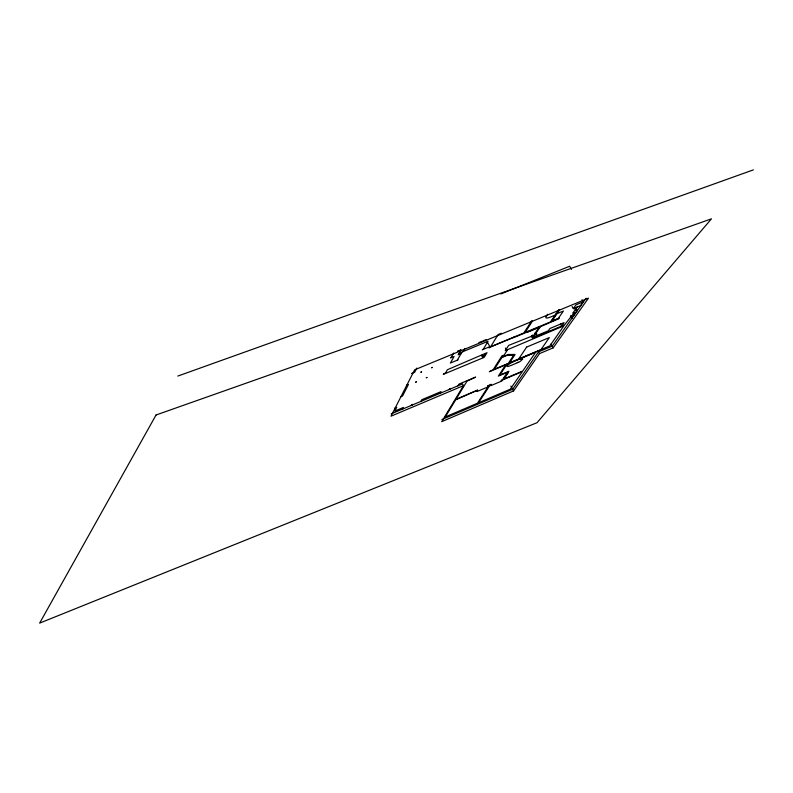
<?xml version="1.0" encoding="UTF-8"?>
<svg xmlns="http://www.w3.org/2000/svg" width="793" height="793" viewBox="0 0 793 793"><rect width="100%" height="100%" fill="white"/><g stroke="black" fill="none" stroke-linecap="round" stroke-linejoin="round"><path stroke-width="1.19" d="M416.84 368.071L414.699 372.244L411.557 373.543M402.507 409.218L403.429 407.443L394.835 411.061L396.738 407.344L394.755 408.167M411.091 405.52L412.36 404.341L411.914 405.173M420.746 401.536L421.727 399.751L441.057 391.623L440.026 393.427M450.424 357.911L454.062 356.513L450.394 363.045L457.987 359.903M451.068 357.653L453.636 353.044M457.363 360.161L462.002 352.023L488.062 341.258L483.224 349.307L482.273 349.792L489.757 346.69L489.023 347.889L490.272 347.374L498.073 334.587L501.325 333.248M463.033 351.596L464.837 348.424M448.947 389.591L450.246 388.411L449.75 389.254M457.938 385.894L459.018 384.07L475.641 377.091L467.018 381.116L455.965 399.335L477.693 390.087L455.668 399.841L445.279 416.959L477.445 403.221L488.706 385.824L487.546 386.36L487.943 385.745L491.343 384.298L489.846 385.348L478.546 402.745L510.276 389.194L522.418 371.53L501.107 380.61L505.082 377.181M463.489 385.646L441.691 421.678L513.577 390.909L539.498 353.628L553.147 347.869L588.485 298.138L414.65 369.816L391.018 416.176L463.489 385.646L462.517 383.881L391.167 413.906M482.679 357.544L485.078 354.362L482.679 357.544L481.48 355.383M519.356 359.398C525.462 356.553 520.634 362.342 517.254 362.679M476.692 390.959L477.069 391.524L488.538 386.657L488.191 386.042M514.023 337.045L513.636 337.649L539.23 327.033L533.649 335.419L508.7 345.381L505.23 350.684L563.932 325.794L549.787 345.917L509.592 362.817L515.063 354.481L508.115 354.511L502.157 356.999L503.248 355.304L501.939 355.849L493.187 369.707L489.321 371.729L505.676 364.859L498.321 376.12L507.451 372.254L503.833 377.706M531.845 320.669L523.876 332.961L490.669 346.719M490.352 385.17L490.708 385.715L502.068 380.898L501.701 380.353M532.41 321.185L525.085 332.455L550.56 321.899L558.986 309.488M526.988 331.623L527.315 332.307L539.508 327.251L539.19 326.567M527.147 332.089L527.623 331.365M538.08 327.559L538.566 326.825M538.913 327.38L558.768 318.677L559.194 318.062L551.968 321.046L559.779 309.567M547.695 314.236L546.139 316.566A7.395 1.883 -29.9 0 0 550.164 317.17L555.041 315.158M532.39 335.052L533.481 336.956L540.033 327.142M522.389 359.497L522.736 358.971M586.037 298.218L552.166 346.164L538.516 351.904L512.655 389.284L441.909 419.527M572.09 306.514L573.329 308.636L575.986 304.829L583.261 301.826L582.012 299.704M577.601 306.336L572.853 313.096L574.4 312.452L564.596 324.843L532.698 338.135L531.488 336.083M570.653 315.664L571.902 317.795L576.868 311.243L575.064 308.16M583.261 301.826L580.575 305.642L573.329 308.636M508.888 354.431L509.106 355.086L514.231 355.056L514.013 354.412M506.846 373.047L508.214 372.462M504.893 377.448L508.333 372.314M520.515 358.912C511.188 360.795 496.24 372.75 518.404 362.203M533.481 336.956L548.34 330.77L549.886 328.51L564.091 322.602L561.662 326.062L560.473 324.01M400.495 396.906L402.507 396.064L408.454 384.446L406.403 385.299M490.48 347.017L513.824 337.342M571.902 317.795L572.368 317.596L571.624 318.429L570.415 316.357M536.217 332.872L535.097 333.11L535.364 333.972M458.85 353.599L461.794 352.389M461.1 353.609L458.156 354.818L460.852 350.07L457.759 351.349M457.64 351.249L460.961 349.882M478.883 342.586L482.263 341.188M483.215 340.802L486.059 339.632M500.789 293.955L569.671 266.25L571.505 269.362M177.82 376.07L753.35 169.88M576.174 308.418L577.393 310.509L575.936 308.517M575.193 309.389L576.392 311.441M550.966 344.073L553.147 347.869M539.032 327.331L539.389 327.945M531.588 336.212L532.698 338.135M538.516 351.904L539.498 353.628M506.747 349.832L507.104 350.456L503.416 356.226L503.059 355.601M505.379 348.048L506.549 350.129M487.259 342.011L490.272 347.374M510.851 386.052L513.577 390.909M482.104 355.155L483.294 357.296M536.385 334.289L536.871 334.041L536.415 334.259M415.73 382.117L416.365 381.849L415.73 382.117M420.934 372.155L421.579 371.887L420.934 372.155M426.307 377.726L426.941 377.458L426.307 377.726M431.67 367.714L432.314 367.446L431.67 367.714M156.062 414.987L39.65 623.12L537.02 422.728L711.46 218.838L156.062 414.987M443.693 373.781L443.376 374.346L484.166 357.365L487.011 352.697L447.411 369.726L445.567 372.997L443.693 373.781M501.8 357.574L494.356 369.221L508.363 363.333L513.814 355.006L507.748 355.086L501.8 357.574M506.836 364.364L499.808 375.109L508.947 371.243L503.724 379.094L522.775 371.015L535.691 352.231L506.836 364.364M526.641 347.076L518.553 359.179L540.856 349.812L549.321 337.59L526.641 347.076M556.23 313.978L550.976 321.72L558.074 318.776L563.407 311.015L556.23 313.978"/></g></svg>
